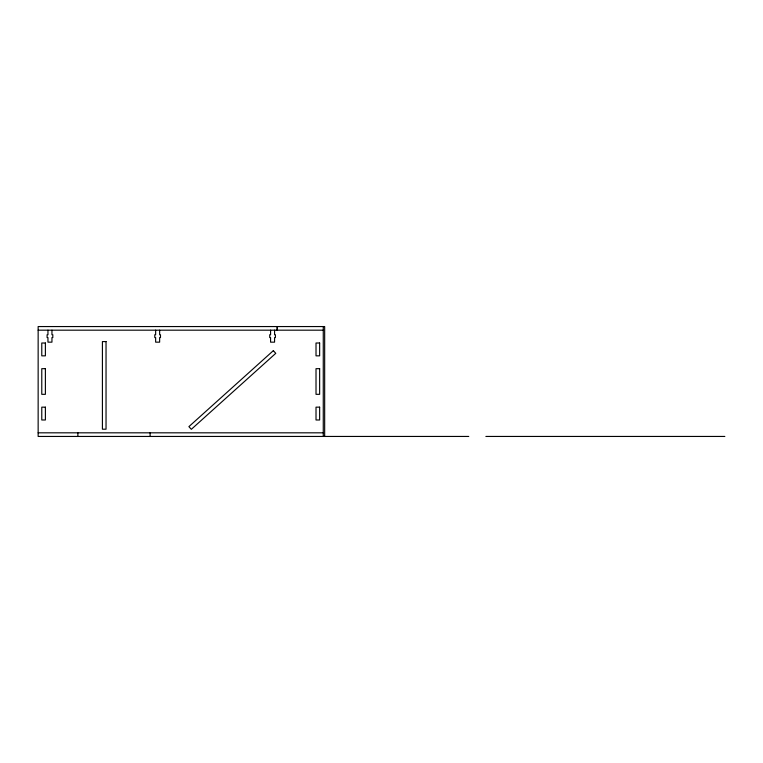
<?xml version="1.0" encoding="UTF-8"?>
<svg xmlns="http://www.w3.org/2000/svg" width="763" height="763" viewBox="0 0 763 763"><rect width="100%" height="100%" fill="white"/><g stroke="black" fill="none" stroke-linecap="round" stroke-linejoin="round"><path stroke-width="1.14" d="M38.15 330.179L323.264 330.179M38.15 432.821L323.264 432.821M468.759 436.446L38.15 436.446L38.15 326.554L324.666 326.554L324.666 436.446M485.869 436.446L724.85 436.446M323.264 326.554L323.264 436.446M277.36 326.554L277.36 330.179M277.131 326.554L277.131 330.179M274.566 330.179L274.566 334.738L275.424 334.738L275.424 337.589L274.566 337.589L274.566 342.158L270.569 342.158L270.569 337.589L269.721 337.589L269.721 334.738L270.569 334.738L270.569 330.179M159.639 330.179L159.639 334.738L160.488 334.738L160.488 337.589L159.639 337.589L159.639 342.158L155.642 342.158L155.642 337.589L154.794 337.589L154.794 334.738L155.642 334.738L155.642 330.179M150.101 432.821L150.101 436.446M77.883 432.821L77.883 436.446M51.951 330.179L51.951 334.738L52.809 334.738L52.809 337.589L51.951 337.589L51.951 342.158L47.955 342.158L47.955 337.589L47.106 337.589L47.106 334.738L47.955 334.738L47.955 330.179M273.345 350.646L188.9 426.631L191.322 429.321L275.767 353.336L273.345 350.646M106.038 341.586L102.414 341.586L102.414 429.197L106.038 429.197L106.038 341.586M45.389 343.007L41.774 343.007L41.774 355.844L45.389 355.844L45.389 343.007M319.64 343.007L316.016 343.007L316.016 355.844L319.64 355.844L319.64 343.007M45.389 368.672L41.774 368.672L41.774 394.328L45.389 394.328L45.389 368.672M319.64 368.672L316.016 368.672L316.016 394.328L319.64 394.328L319.64 368.672M45.389 407.156L41.774 407.156L41.774 419.993L45.389 419.993L45.389 407.156M319.64 407.156L316.016 407.156L316.016 419.993L319.64 419.993L319.64 407.156"/></g></svg>
